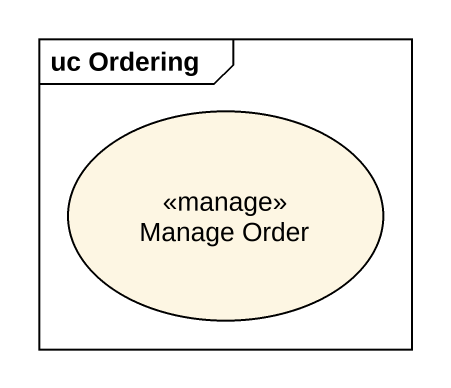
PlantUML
@startuml
mainframe uc Ordering
usecase "Manage Order" as Manage_Order <<manage>>
@enduml
